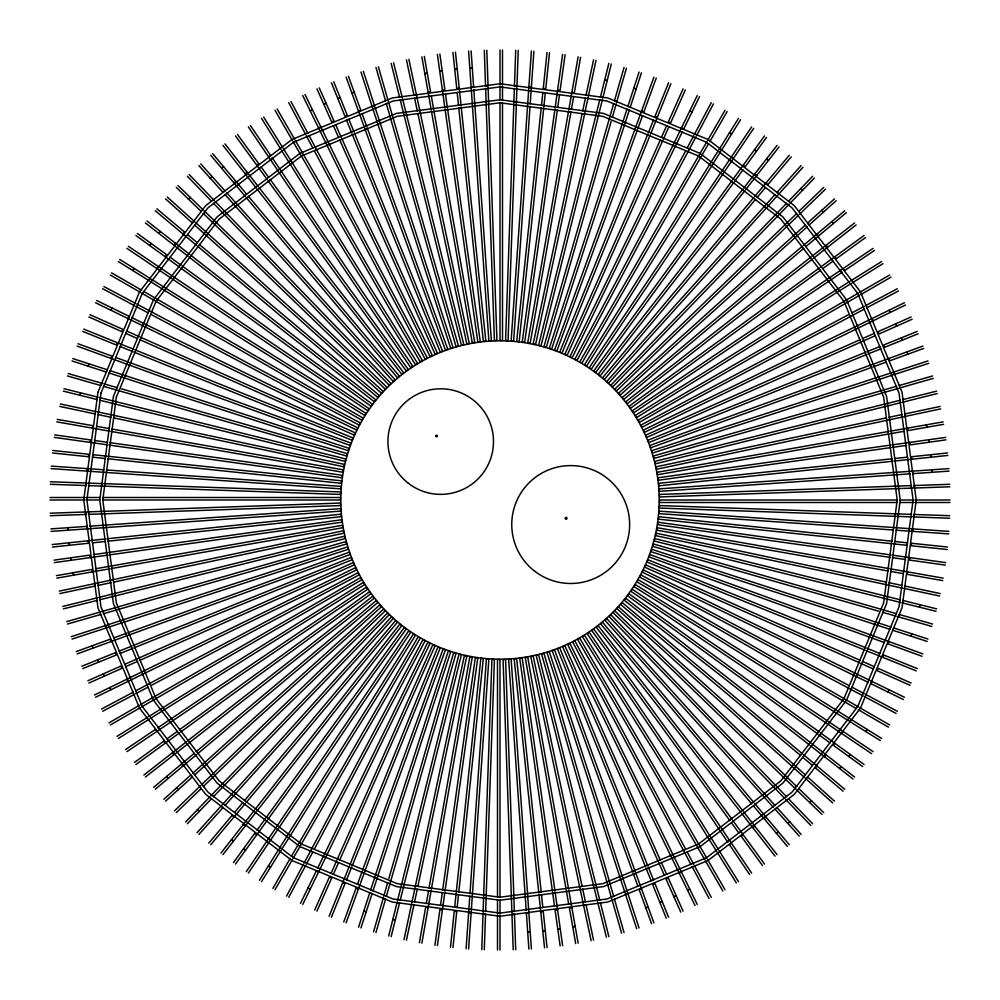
<?xml version="1.0" encoding="UTF-8"?>
<svg xmlns="http://www.w3.org/2000/svg" width="1000" height="1000" viewBox="0 0 1000 1000"><rect width="100%" height="100%" fill="white"/><g stroke="black" fill="none" stroke-linecap="round" stroke-linejoin="round"><path stroke-width="1.5" d="M481.788 949.638L483.05 913.512L485.562 913.6L484.3 949.725M483.1 912.163L491.925 659.425L494.425 659.513L485.65 910.9M514.35 89.1L505.575 340.487L508.075 340.575L516.9 87.837M515.7 50.275L514.438 86.4L516.95 86.487L518.212 50.362M87.15 471.125L87.325 468.638M466.112 948.725L469.787 896.188M469.988 893.388L486.375 659.038L488.862 659.212L468.612 948.9M531.388 51.1L511.138 340.788L513.625 340.962L530.013 106.613M530.212 103.812L533.888 51.275M912.675 531.362L912.85 528.875M450.475 947.275L454.25 911.325L456.737 911.587L452.962 947.537M454.675 907.288L456.125 893.5M456.275 892.1L480.825 658.462L483.312 658.725L458.762 892.362M457.163 907.55L458.462 895.15M541.237 107.638L516.688 341.275L519.175 341.538L543.725 107.9M541.538 104.85L542.837 92.45M547.038 52.462L543.263 88.413L545.75 88.675L549.525 52.725M543.875 106.5L545.325 92.713M99.775 500L113.413 396.413L153.4 299.887L217 217L299.887 153.4L396.413 113.413L500 99.775L603.587 113.413L700.113 153.4L783 217L846.6 299.887L886.587 396.413L900.225 500L886.587 603.587L846.6 700.113L783 783L700.113 846.6L603.587 886.587L500 900.225L396.413 886.587L299.887 846.6L217 783L153.4 700.113L113.413 603.587L99.775 500L86.15 500M90.175 442.4L90.525 439.925L54.725 434.888M434.888 945.275L439.925 909.475L442.4 909.825M440.487 905.462L442.225 893.112M442.612 890.337L475.312 657.7L477.788 658.05L445.087 890.688M437.375 945.625L444.9 892.075M554.913 109.312L522.212 341.95L524.688 342.3L557.388 109.663M555.1 107.925L562.625 54.375M557.775 106.888L559.513 94.537M565.112 54.725L560.075 90.525L557.6 90.175M909.825 557.6L909.475 560.075L945.275 565.112M92.438 428.137L92.863 425.675L57.275 419.387M419.387 942.725L425.675 907.138L428.137 907.562M426.375 903.138L428.537 890.863M429.025 888.1L469.825 656.75L472.287 657.175L431.488 888.538M421.863 943.162L431.25 889.912M568.513 111.463L527.712 342.825L530.175 343.25L570.975 111.9M568.75 110.087L578.138 56.837M571.462 109.138L573.625 96.862M580.612 57.275L574.325 92.863L571.862 92.438M907.562 571.862L907.138 574.325L942.725 580.612M403.988 939.65L411.512 904.287M411.788 902.962L464.363 655.6L466.812 656.112L417.975 885.9M406.438 940.163L413.95 904.812M414.513 902.163L417.388 888.65M582.025 114.1L533.188 343.888L535.638 344.4L588.212 97.037M582.612 111.35L585.487 97.837M586.05 95.188L593.562 59.837M588.488 95.712L596.013 60.35M79.862 395.25L80.475 392.825M388.7 936.025L397.113 902.288M397.45 900.95L458.963 654.262L461.388 654.862L400.213 900.25M391.138 936.637L399.55 902.9M599.788 99.75L538.612 345.138L541.038 345.737L602.55 99.05M600.45 97.1L608.862 63.362M602.888 97.713L611.3 63.975M919.525 607.175L920.138 604.75M373.562 931.875L383.525 897.138M383.888 895.837L387.688 882.588M388.85 878.55L453.6 652.738L456.012 653.425L386.3 896.525M375.962 932.562L385.55 899.15M613.7 103.475L543.987 346.575L546.4 347.262L611.15 121.45M614.45 100.85L624.038 67.438M612.312 117.413L616.112 104.162M616.475 102.863L626.438 68.125M88.2 366.2L88.963 363.812M358.562 927.2L369.738 892.825L372.113 893.6L360.938 927.975M370.562 890.25L448.3 651.025L450.675 651.787L372.95 891.025M627.05 108.975L549.325 348.212L551.7 348.975L629.438 109.75M639.062 72.025L627.888 106.4L630.262 107.175L641.438 72.8M911.038 636.188L911.8 633.8M111.1 358.45L111.962 356.1L78 343.738M343.738 922L356.1 888.037L358.45 888.9M357.488 884.225L362.238 871.188M362.713 869.875L443.062 649.125L445.412 649.975L346.087 922.862M653.913 77.138L554.587 350.025L556.938 350.875L637.288 130.125M637.762 128.812L642.513 115.775M656.263 78L643.9 111.962L641.55 111.1M888.9 641.55L888.037 643.9L922 656.263M117.225 342.65L116.275 344.963L82.762 331.425M329.1 916.3L349.363 866.162M349.888 864.862L437.887 647.05L440.213 647.987L352.212 865.8M331.425 917.237L344.963 883.725L342.65 882.775M346.488 879.95L351.688 867.1M647.788 134.2L559.788 352.013L562.112 352.95L650.113 135.137M648.312 132.9L653.512 120.05M668.575 82.762L655.037 116.275L657.35 117.225M650.638 133.837L670.9 83.7M882.775 657.35L883.725 655.037L917.237 668.575M314.688 910.075L329.387 877.062L331.675 878.075L316.962 911.1M331.037 873.35L336.675 860.675M337.25 859.4L432.8 644.788L435.087 645.8L339.538 860.413M333.325 874.362L338.387 862.975M660.462 139.588L564.913 354.2L567.2 355.213L662.75 140.6M661.612 137.025L666.675 125.638M683.037 88.9L668.325 121.925L670.612 122.938L685.312 89.925M663.325 139.325L668.962 126.65M110.825 310.188L111.925 307.938M128.025 318.575L129.125 316.325L96.638 300.487M300.487 903.363L316.325 870.875L318.575 871.975M317.512 868.438L427.788 642.35L430.037 643.45L302.738 904.463M697.262 95.538L569.963 356.55L572.212 357.65L682.487 131.562M699.513 96.638L683.675 129.125L681.425 128.025M871.975 681.425L870.875 683.675L903.363 699.513M888.075 692.062L889.175 689.812M286.525 896.15L303.5 864.237M304.137 863.037L422.863 639.75L425.075 640.925L314.788 848.35M288.738 897.325L305.712 865.413M306.337 864.212L312.812 852.062M685.212 151.65L574.925 359.075L577.137 360.25L695.863 136.962M687.188 147.938L693.662 135.787M694.287 134.588L711.263 102.675M696.5 135.762L713.475 103.85M272.838 888.462L290.212 858.35M291.588 855.987L418.025 636.975L420.2 638.225L293.075 858.413M275 889.712L292.387 859.6M706.925 141.588L579.8 361.775L581.975 363.025L708.413 144.012M707.613 140.4L725 110.288M709.788 141.65L727.163 111.538M132.8 270.55L134.125 268.425M259.413 880.3L278.562 849.638L280.688 850.962L261.537 881.625M279.288 848.5L413.3 634.025L415.425 635.35L281.413 849.825M718.587 150.175L584.575 364.65L586.7 365.975L720.713 151.5M738.462 118.375L719.312 149.037L721.438 150.363L740.588 119.7M865.875 731.575L867.2 729.45M156.9 268.575L158.3 266.5M246.287 871.663L408.675 630.913L410.75 632.312L279.387 827.075M248.363 873.062L278.6 828.238M720.612 172.925L589.25 367.688L591.325 369.087L753.713 128.338M721.4 171.762L751.637 126.938M841.7 733.5L843.1 731.425M149.7 245.487L151.163 243.463M165.188 256.737L166.663 254.713L137.413 233.475M233.475 862.588L254.713 833.337L256.737 834.812M257.1 830.062L265.25 818.838M266.075 817.7L404.162 627.65L406.188 629.125L268.1 819.175M235.5 864.062L267.275 820.312M731.9 180.825L593.812 370.875L595.837 372.35L733.925 182.3M732.725 179.688L764.5 135.938M734.75 181.163L742.9 169.938M766.525 137.413L745.288 166.663L743.263 165.188M834.812 743.263L833.337 745.288L862.588 766.525M848.838 756.538L850.3 754.513M158.787 233.425L160.338 231.45M173.875 245.2L175.425 243.238M220.975 853.062L254.275 810.45M255.138 809.35L399.762 624.225L401.737 625.775L257.1 810.888M222.95 854.6L256.238 812M742.9 189.112L598.263 374.225L600.237 375.775L744.862 190.65M743.763 188L777.05 145.4M745.725 189.55L779.025 146.938M824.575 756.762L826.125 754.8M839.663 768.55L841.213 766.575M182.975 233.975L184.575 232.062L156.888 208.825M208.825 843.112L232.062 815.425L233.975 817.025M234.675 812.312L242.688 802.763M244.488 800.612L395.487 620.65L397.413 622.263L246.4 802.225M210.75 844.725L245.5 803.3M753.6 197.775L602.587 377.738L604.513 379.35L755.512 199.387M754.5 196.7L789.25 155.275M757.312 197.237L765.325 187.688M791.175 156.888L767.938 184.575L766.025 182.975M817.025 766.025L815.425 767.938L843.112 791.175M197.025 832.738L221.213 805.875L223.075 807.55L198.888 834.412M222.125 804.875L391.337 616.938L393.2 618.612L224.887 805.537M775.113 194.462L606.8 381.388L608.663 383.062L777.875 195.125M801.112 165.588L776.925 192.45L778.787 194.125L802.975 167.262M188.525 199.213L190.263 197.413M185.6 821.963L209.75 796.95M210.712 795.962L387.325 613.075L389.125 614.812L213.45 796.725M187.4 823.7L211.562 798.688M786.55 203.275L610.875 385.188L612.675 386.925L789.287 204.037M788.438 201.312L812.6 176.3M790.25 203.05L814.4 178.038M809.737 802.588L811.475 800.788M174.562 810.8L200.562 785.688M201.537 784.75L383.45 609.075L385.188 610.875L203.275 786.55M176.3 812.6L201.312 788.438M796.725 213.45L614.812 389.125L616.55 390.925L798.462 215.25M798.688 211.562L823.7 187.4M799.438 214.312L825.438 189.2M210.263 178.225L212.125 176.55M163.912 799.25L190.775 775.062L192.45 776.925L165.588 801.112M192.787 773.25L379.712 604.938L381.388 606.8L194.462 775.113M805.537 224.887L618.612 393.2L620.288 395.062L807.212 226.75M834.412 198.888L807.55 223.075L809.225 224.938L836.087 200.75M787.875 823.45L789.737 821.775M221.675 168.3L223.588 166.7M233.975 182.975L235.9 181.363M153.675 787.337L194.025 753.475M196.163 751.675L376.125 600.675L377.738 602.587L197.775 753.6M155.275 789.25L196.7 754.5M802.225 246.4L622.263 397.413L623.875 399.325L803.838 248.325M803.3 245.5L844.725 210.75M805.975 246.525L846.325 212.662M764.1 818.637L766.025 817.025M776.413 833.3L778.325 831.7M245.2 173.875L247.175 172.338M143.85 775.075L186.462 741.787M187.562 740.925L372.688 596.287L374.225 598.263L189.112 742.9M145.4 777.05L188 743.763M810.888 257.1L625.775 401.737L627.312 403.713L812.438 259.075M812 256.238L854.6 222.95M813.538 258.212L856.15 224.925M752.825 827.663L754.8 826.125M256.737 165.188L258.762 163.713L237.525 134.475M134.475 762.475L163.713 741.237L165.188 743.263M167 738.85L177.087 731.513M179.35 729.875L369.4 591.788L370.875 593.812L180.825 731.9M135.938 764.5L179.688 732.725M819.175 268.1L629.125 406.188L630.6 408.212L820.65 270.125M820.312 267.275L864.062 235.5M822.913 268.488L833 261.15M865.525 237.525L836.287 258.762L834.812 256.737M743.263 834.812L741.237 836.287L762.475 865.525M268.575 156.9L270.65 155.5L250.438 125.538M125.538 749.562L155.5 729.35L156.9 731.425M157.738 727.837L366.287 587.175L367.688 589.25L172.925 720.612M126.938 751.637L171.762 721.4M827.075 279.387L632.312 410.75L633.713 412.825L842.262 272.162M828.238 278.6L873.062 248.363M874.463 250.438L844.5 270.65L843.1 268.575M731.425 843.1L729.35 844.5L749.562 874.463M117.05 736.338L147.7 717.188M148.85 716.475L363.325 582.45L364.65 584.575L150.175 718.587M118.375 738.462L149.037 719.312M849.825 281.413L635.35 415.425L636.675 417.55L851.15 283.525M850.962 280.688L881.625 261.537M852.3 282.812L882.95 263.663M109.038 722.837L139.15 705.45M140.338 704.762L360.525 577.638L361.775 579.8L141.588 706.925M110.288 725L140.4 707.613M858.413 293.075L638.225 420.2L639.475 422.362L859.663 295.238M859.6 292.387L889.712 275M860.85 294.55L890.962 277.162M101.5 709.05L133.412 692.087M135.8 690.812L357.9 572.725L359.075 574.925L151.65 685.212M102.675 711.263L134.588 694.287M135.787 693.662L147.938 687.188M848.35 314.788L640.925 425.075L642.1 427.275L864.2 309.188M852.062 312.812L864.212 306.337M865.413 305.712L897.325 288.738M866.587 307.913L898.5 290.95M310.188 110.825L312.438 109.725M318.575 128.025L320.825 126.938M94.45 695.013L355.45 567.712L356.55 569.963L95.538 697.262M904.463 302.738L643.45 430.037L644.55 432.287L905.55 304.988M679.175 873.062L681.425 871.975M687.562 890.275L689.812 889.175M323.888 104.438L326.175 103.413M87.888 680.75L120.913 666.038L121.925 668.325L88.9 683.037M124.612 664.388L137.287 658.75M138.562 658.175L353.175 562.625L354.2 564.913L139.588 660.462M125.638 666.675L137.025 661.612M860.413 339.538L645.8 435.087L646.825 437.375L861.438 341.825M862.975 338.387L874.362 333.325M911.1 316.962L878.075 331.675L879.087 333.963L912.113 319.25M862.712 341.25L875.387 335.613M673.825 896.587L676.112 895.562M337.8 98.537L340.112 97.587M81.825 666.25L115.337 652.712L116.275 655.037L82.762 668.575M119.113 651.188L131.962 646M133.262 645.475L351.075 557.463L352.013 559.788L134.2 647.788M120.05 653.512L132.9 648.312M865.8 352.212L647.987 440.213L648.925 442.537L866.737 354.525M867.1 351.688L879.95 346.488M917.237 331.425L883.725 344.963L884.663 347.287L918.175 333.75M868.037 354L880.888 348.812M659.887 902.412L662.2 901.462M351.9 93.112L354.263 92.263M358.45 111.1L360.8 110.25L348.438 76.287M76.287 651.562L110.25 639.2L111.1 641.55M114.062 637.8L127.1 633.062M128.412 632.587L349.162 552.238L350.025 554.587L77.138 653.913M922.862 346.087L649.975 445.412L650.837 447.762L871.587 367.413M872.9 366.938L885.938 362.2M923.713 348.438L889.75 360.8L888.9 358.45M641.55 888.9L639.2 889.75L651.562 923.713M645.738 907.738L648.1 906.888M372.113 106.4L374.487 105.625L363.325 71.25M71.25 636.675L105.625 625.513L106.4 627.888M106.912 625.087L347.438 546.938L348.212 549.325L72.025 639.062M927.975 360.938L651.787 450.675L652.562 453.062L893.088 374.913M928.75 363.325L894.375 374.487L893.6 372.113M627.888 893.6L625.513 894.375L636.675 928.75M66.737 621.625L100.162 612.05M101.487 611.663L345.887 541.587L346.575 543.987L103.475 613.7M67.438 624.038L100.85 614.45M896.525 386.3L653.425 456.012L654.112 458.413L898.512 388.338M899.15 385.55L932.562 375.962M899.837 387.95L933.263 378.375M62.763 606.438L97.837 597.688M99.15 597.362L344.525 536.188L345.138 538.612L99.75 599.788M63.362 608.862L97.1 600.45M900.25 400.213L654.862 461.388L655.475 463.812L900.85 402.638M902.9 399.55L936.637 391.138M902.163 402.312L937.237 393.562M416.4 94.675L413.95 95.188L406.438 59.837M59.312 591.112L343.363 530.737L343.888 533.188L114.1 582.025M59.837 593.562L95.188 586.05L94.675 583.6M97.837 585.487L111.35 582.612M885.9 417.975L656.112 466.812L656.637 469.263L940.688 408.888M888.65 417.388L902.163 414.513M940.163 406.438L904.812 413.95L905.325 416.4M583.6 905.325L586.05 904.812L593.562 940.163M424.812 73.575L427.275 73.15M428.137 92.438L430.6 92L424.325 56.4M56.4 575.675L92 569.4L92.438 571.862M96 568.7L109.65 566.287M111.037 566.038L342.388 525.25L342.825 527.712L111.463 568.513M56.837 578.138L110.087 568.75M888.538 431.488L657.175 472.287L657.613 474.75L888.962 433.963M889.912 431.25L943.162 421.863M890.35 433.713L904 431.3M943.6 424.325L908 430.6L907.562 428.137M571.862 907.562L569.4 908L575.675 943.6M572.725 926.85L575.188 926.425M439.738 71.213L442.212 70.862M442.4 90.175L444.888 89.825L439.85 54.025M54.025 560.15L89.825 555.112L90.175 557.6M93.85 554.55L107.575 552.625M108.963 552.425L341.6 519.738L341.95 522.212L109.312 554.913M54.375 562.625L107.925 555.1M890.688 445.087L658.05 477.788L658.4 480.262L891.038 447.575M892.075 444.9L945.625 437.375M892.425 447.375L906.15 445.45M945.975 439.85L910.175 444.888L909.825 442.4M557.6 909.825L555.112 910.175L560.15 945.975M557.788 929.137L560.262 928.787M454.738 69.375L457.225 69.112M459.225 88.15L456.737 88.413L452.962 52.462M52.2 544.55L105.975 538.9M107.375 538.75L341.012 514.188L341.275 516.688L107.638 541.237M52.462 547.038L88.413 543.263L88.15 540.775M92.45 542.837L104.85 541.538M892.362 458.762L658.725 483.312L658.988 485.812L892.625 461.25M895.15 458.462L907.55 457.163M947.537 452.962L911.587 456.737L911.85 459.225M894.025 461.1L947.8 455.45M540.775 911.85L543.263 911.587L547.038 947.537M542.775 930.888L545.262 930.625M469.8 68.062L472.287 67.888M471.125 87.15L473.625 86.975L471.112 50.925M50.925 528.888L86.975 526.375L87.15 528.875M89.675 526.188L340.613 508.638L340.788 511.138L51.1 531.388M948.9 468.612L659.212 488.862L659.388 491.362L910.325 473.812M949.075 471.112L913.025 473.625L912.85 471.125M528.875 912.85L526.375 913.025L528.888 949.075M527.712 932.113L530.2 931.938M488.062 86.312L485.562 86.4L484.3 50.275M50.188 513.2L84.938 511.987M87.662 511.9L340.4 503.062L340.487 505.575L89.1 514.35M50.275 515.7L86.4 514.438L86.312 511.938M910.9 485.65L659.513 494.425L659.6 496.938L912.337 488.1M949.725 484.3L913.6 485.562L913.688 488.062M915.062 488.013L949.812 486.8M511.938 913.688L514.438 913.6L515.7 949.725M50 497.5L84.775 497.5M86.15 497.5L99.875 497.5M102.675 497.5L340.4 497.5L340.4 500L102.675 500M50 500L84.775 500M897.325 500L659.6 500L659.6 502.5L897.325 502.5M900.125 500L913.85 500M915.225 500L950 500M900.125 502.5L913.85 502.5M915.225 502.5L950 502.5M50.362 481.788L86.487 483.05L86.4 485.562L50.275 484.3M87.837 483.1L340.575 491.925L340.487 494.425L89.1 485.65M910.9 514.35L659.513 505.575L659.425 508.075L912.163 516.9M949.725 515.7L913.6 514.438L913.512 516.95L949.638 518.212M528.875 87.15L531.362 87.325M51.275 466.112L103.812 469.787M106.613 469.988L340.962 486.375L340.788 488.862L51.1 468.612M948.9 531.388L659.212 511.138L659.038 513.625L893.388 530.013M896.188 530.212L948.725 533.888M468.638 912.675L471.125 912.85M52.725 450.475L88.675 454.25L88.413 456.737L52.462 452.962M92.713 454.675L106.5 456.125M107.9 456.275L341.538 480.825L341.275 483.312L107.638 458.762M92.45 457.163L104.85 458.462M892.362 541.237L658.725 516.688L658.462 519.175L892.1 543.725M895.15 541.538L907.55 542.837M947.537 547.038L911.587 543.263L911.325 545.75L947.275 549.525M893.5 543.875L907.288 545.325M94.537 440.487L106.888 442.225M109.663 442.612L342.3 475.312L341.95 477.788L109.312 445.087M54.375 437.375L107.925 444.9M890.688 554.913L658.05 522.212L657.7 524.688L890.337 557.388M892.075 555.1L945.625 562.625M893.112 557.775L905.462 559.513M96.862 426.375L109.138 428.537M111.9 429.025L343.25 469.825L342.825 472.287L111.463 431.488M56.837 421.863L110.087 431.25M888.538 568.513L657.175 527.712L656.75 530.175L888.1 570.975M889.912 568.75L943.162 578.138M890.863 571.462L903.138 573.625M60.35 403.988L95.712 411.512M97.037 411.788L344.4 464.363L343.888 466.812L114.1 417.975M59.837 406.438L95.188 413.95M97.837 414.513L111.35 417.388M885.9 582.025L656.112 533.188L655.6 535.638L902.962 588.212M888.65 582.612L902.163 585.487M904.812 586.05L940.163 593.562M904.287 588.488L939.65 596.013M604.75 79.862L607.175 80.475M63.975 388.7L97.713 397.113M99.05 397.45L345.737 458.963L345.138 461.388L99.75 400.213M63.362 391.138L97.1 399.55M900.25 599.788L654.862 538.612L654.262 541.038L900.95 602.55M902.9 600.45L936.637 608.862M902.288 602.888L936.025 611.3M392.825 919.525L395.25 920.138M68.125 373.562L102.863 383.525M104.162 383.888L117.413 387.688M121.45 388.85L347.262 453.6L346.575 456.012L103.475 386.3M67.438 375.962L100.85 385.55M896.525 613.7L653.425 543.987L652.738 546.4L878.55 611.15M899.15 614.45L932.562 624.038M882.588 612.312L895.837 616.112M897.138 616.475L931.875 626.438M633.8 88.2L636.188 88.963M72.8 358.562L107.175 369.738L106.4 372.113L72.025 360.938M109.75 370.562L348.975 448.3L348.212 450.675L108.975 372.95M891.025 627.05L651.787 549.325L651.025 551.7L890.25 629.438M927.975 639.062L893.6 627.888L892.825 630.262L927.2 641.438M363.812 911.038L366.2 911.8M115.775 357.488L128.812 362.238M130.125 362.713L350.875 443.062L350.025 445.412L77.138 346.087M922.862 653.913L649.975 554.587L649.125 556.938L869.875 637.288M871.188 637.762L884.225 642.513M83.7 329.1L133.837 349.363M135.137 349.888L352.95 437.887L352.013 440.213L134.2 352.212M120.05 346.488L132.9 351.688M865.8 647.788L647.987 559.788L647.05 562.112L864.862 650.113M867.1 648.312L879.95 653.512M866.162 650.638L916.3 670.9M89.925 314.688L122.938 329.387L121.925 331.675L88.9 316.962M126.65 331.037L139.325 336.675M140.6 337.25L355.213 432.8L354.2 435.087L139.588 339.538M125.638 333.325L137.025 338.387M860.413 660.462L645.8 564.913L644.788 567.2L859.4 662.75M862.975 661.612L874.362 666.675M911.1 683.037L878.075 668.325L877.062 670.612L910.075 685.312M860.675 663.325L873.35 668.962M689.812 110.825L692.062 111.925M131.562 317.512L357.65 427.788L356.55 430.037L95.538 302.738M904.463 697.262L643.45 569.963L642.35 572.212L868.438 682.487M307.938 888.075L310.188 889.175M103.85 286.525L135.762 303.5M136.962 304.137L360.25 422.863L359.075 425.075L151.65 314.788M102.675 288.738L134.588 305.712M135.787 306.337L147.938 312.812M848.35 685.212L640.925 574.925L639.75 577.137L863.037 695.863M852.062 687.188L864.212 693.662M865.413 694.287L897.325 711.263M864.237 696.5L896.15 713.475M111.538 272.838L141.65 290.212M144.012 291.588L363.025 418.025L361.775 420.2L141.588 293.075M110.288 275L140.4 292.387M858.413 706.925L638.225 579.8L636.975 581.975L855.987 708.413M859.6 707.613L889.712 725M858.35 709.788L888.462 727.163M729.45 132.8L731.575 134.125M119.7 259.413L150.363 278.562L149.037 280.688L118.375 261.537M151.5 279.288L365.975 413.3L364.65 415.425L150.175 281.413M849.825 718.587L635.35 584.575L634.025 586.7L848.5 720.713M881.625 738.462L850.962 719.312L849.638 721.438L880.3 740.588M268.425 865.875L270.55 867.2M731.425 156.9L733.5 158.3M128.338 246.287L369.087 408.675L367.688 410.75L172.925 279.387M126.938 248.363L171.762 278.6M827.075 720.612L632.312 589.25L630.913 591.325L871.663 753.713M828.238 721.4L873.062 751.637M266.5 841.7L268.575 843.1M754.513 149.7L756.538 151.163M169.938 257.1L181.163 265.25M182.3 266.075L372.35 404.162L370.875 406.188L180.825 268.1M135.938 235.5L179.688 267.275M819.175 731.9L629.125 593.812L627.65 595.837L817.7 733.925M820.312 732.725L864.062 764.5M818.838 734.75L830.062 742.9M243.463 848.838L245.487 850.3M766.575 158.787L768.55 160.338M754.8 173.875L756.762 175.425M146.938 220.975L189.55 254.275M190.65 255.138L375.775 399.762L374.225 401.737L189.112 257.1M145.4 222.95L188 256.238M810.888 742.9L625.775 598.263L624.225 600.237L809.35 744.862M812 743.763L854.6 777.05M810.45 745.725L853.062 779.025M243.238 824.575L245.2 826.125M231.45 839.663L233.425 841.213M187.688 234.675L197.237 242.688M199.387 244.488L379.35 395.487L377.738 397.413L197.775 246.4M155.275 210.75L196.7 245.5M802.225 753.6L622.263 602.587L620.65 604.513L800.612 755.512M803.3 754.5L844.725 789.25M802.763 757.312L812.312 765.325M167.262 197.025L194.125 221.213L192.45 223.075L165.588 198.888M195.125 222.125L383.062 391.337L381.388 393.2L194.462 224.887M805.537 775.113L618.612 606.8L616.938 608.663L804.875 777.875M834.412 801.112L807.55 776.925L805.875 778.787L832.738 802.975M800.788 188.525L802.588 190.263M178.038 185.6L203.05 209.75M204.037 210.712L386.925 387.325L385.188 389.125L203.275 213.45M176.3 187.4L201.312 211.562M796.725 786.55L614.812 610.875L613.075 612.675L795.962 789.287M798.688 788.438L823.7 812.6M796.95 790.25L821.963 814.4M197.413 809.737L199.213 811.475M189.2 174.562L214.312 200.562M215.25 201.537L390.925 383.45L389.125 385.188L213.45 203.275M187.4 176.3L211.562 201.312M786.55 796.725L610.875 614.812L609.075 616.55L784.75 798.462M788.438 798.688L812.6 823.7M785.688 799.438L810.8 825.438M821.775 210.263L823.45 212.125M200.75 163.912L224.938 190.775L223.075 192.45L198.888 165.588M226.75 192.787L395.062 379.712L393.2 381.388L224.887 194.462M775.113 805.537L606.8 618.612L604.938 620.288L773.25 807.212M801.112 834.412L776.925 807.55L775.062 809.225L799.25 836.087M176.55 787.875L178.225 789.737M831.7 221.675L833.3 223.588M817.025 233.975L818.637 235.9M212.662 153.675L246.525 194.025M248.325 196.163L399.325 376.125L397.413 377.738L246.4 197.775M210.75 155.275L245.5 196.7M753.6 802.225L602.587 622.263L600.675 623.875L751.675 803.838M754.5 803.3L789.25 844.725M753.475 805.975L787.337 846.325M181.363 764.1L182.975 766.025M166.7 776.413L168.3 778.325M826.125 245.2L827.663 247.175M224.925 143.85L258.212 186.462M259.075 187.562L403.713 372.688L401.737 374.225L257.1 189.112M222.95 145.4L256.238 188M742.9 810.888L598.263 625.775L596.287 627.312L740.925 812.438M743.763 812L777.05 854.6M741.787 813.538L775.075 856.15M172.338 752.825L173.875 754.8M261.15 167L268.488 177.087M270.125 179.35L408.212 369.4L406.188 370.875L268.1 180.825M235.5 135.938L267.275 179.688M731.9 819.175L593.812 629.125L591.788 630.6L729.875 820.65M732.725 820.312L764.5 864.062M731.513 822.913L738.85 833M272.162 157.738L412.825 366.287L410.75 367.688L279.387 172.925M248.363 126.938L278.6 171.762M720.612 827.075L589.25 632.312L587.175 633.713L727.837 842.262M721.4 828.238L751.637 873.062M263.663 117.05L282.812 147.7M283.525 148.85L417.55 363.325L415.425 364.65L281.413 150.175M261.537 118.375L280.688 149.037M718.587 849.825L584.575 635.35L582.45 636.675L716.475 851.15M719.312 850.962L738.462 881.625M717.188 852.3L736.338 882.95M277.162 109.038L294.55 139.15M295.238 140.338L422.362 360.525L420.2 361.775L293.075 141.588M275 110.288L292.387 140.4M706.925 858.413L579.8 638.225L577.638 639.475L704.762 859.663M707.613 859.6L725 889.712M705.45 860.85L722.837 890.962M290.95 101.5L307.913 133.412M309.188 135.8L427.275 357.9L425.075 359.075L314.788 151.65M288.738 102.675L305.712 134.588M306.337 135.787L312.812 147.938M685.212 848.35L574.925 640.925L572.725 642.1L690.812 864.2M687.188 852.062L693.662 864.212M694.287 865.413L711.263 897.325M692.087 866.587L709.05 898.5M889.175 310.188L890.275 312.438M871.975 318.575L873.062 320.825M304.988 94.45L432.287 355.45L430.037 356.55L302.738 95.538M697.262 904.463L569.963 643.45L567.712 644.55L695.013 905.55M126.938 679.175L128.025 681.425M109.725 687.562L110.825 689.812M895.562 323.888L896.587 326.175M319.25 87.888L333.963 120.913L331.675 121.925L316.962 88.9M335.613 124.612L341.25 137.287M341.825 138.562L437.375 353.175L435.087 354.2L339.538 139.588M333.325 125.638L338.387 137.025M660.462 860.413L564.913 645.8L562.625 646.825L658.175 861.438M661.612 862.975L666.675 874.362M683.037 911.1L668.325 878.075L666.038 879.087L680.75 912.113M658.75 862.712L664.388 875.387M103.413 673.825L104.438 676.112M901.462 337.8L902.412 340.112M333.75 81.825L347.287 115.337L344.963 116.275L331.425 82.762M348.812 119.113L354 131.962M354.525 133.262L442.537 351.075L440.213 352.013L352.212 134.2M346.488 120.05L351.688 132.9M647.788 865.8L559.788 647.987L557.463 648.925L645.475 866.737M648.312 867.1L653.512 879.95M668.575 917.237L655.037 883.725L652.712 884.663L666.25 918.175M646 868.037L651.188 880.888M97.587 659.887L98.537 662.2M906.888 351.9L907.738 354.263M362.2 114.062L366.938 127.1M367.413 128.412L447.762 349.162L445.412 350.025L346.087 77.138M653.913 922.862L554.587 649.975L552.238 650.837L632.587 871.587M633.062 872.9L637.8 885.938M92.263 645.738L93.112 648.1M374.913 106.912L453.062 347.438L450.675 348.212L360.938 72.025M639.062 927.975L549.325 651.787L546.938 652.562L625.087 893.088M378.375 66.737L387.95 100.162M388.338 101.487L458.413 345.887L456.012 346.575L386.3 103.475M375.962 67.438L385.55 100.85M613.7 896.525L543.987 653.425L541.587 654.112L611.663 898.512M614.45 899.15L624.038 932.562M612.05 899.837L621.625 933.263M393.562 62.763L402.312 97.837M402.638 99.15L463.812 344.525L461.388 345.138L400.213 99.75M391.138 63.362L399.55 97.1M599.788 900.25L538.612 654.862L536.188 655.475L597.362 900.85M600.45 902.9L608.862 936.637M597.688 902.163L606.438 937.237M408.888 59.312L469.263 343.363L466.812 343.888L417.975 114.1M414.513 97.837L417.388 111.35M582.025 885.9L533.188 656.112L530.737 656.637L591.112 940.688M582.612 888.65L585.487 902.163M926.425 424.812L926.85 427.275M431.3 96L433.713 109.65M433.963 111.037L474.75 342.388L472.287 342.825L431.488 111.463M421.863 56.837L431.25 110.087M568.513 888.538L527.712 657.175L525.25 657.613L566.038 888.962M568.75 889.912L578.138 943.162M566.287 890.35L568.7 904M73.15 572.725L73.575 575.188M928.787 439.738L929.137 442.212M445.45 93.85L447.375 107.575M447.575 108.963L480.262 341.6L477.788 341.95L445.087 109.312M437.375 54.375L444.9 107.925M554.913 890.688L522.212 658.05L519.738 658.4L552.425 891.038M555.1 892.075L562.625 945.625M552.625 892.425L554.55 906.15M70.862 557.788L71.213 560.262M930.625 454.738L930.888 457.225M455.45 52.2L461.1 105.975M461.25 107.375L485.812 341.012L483.312 341.275L458.762 107.638M457.163 92.45L458.462 104.85M541.237 892.362L516.688 658.725L514.188 658.988L538.75 892.625M541.538 895.15L542.837 907.55M538.9 894.025L544.55 947.8M69.112 542.775L69.375 545.262M931.938 469.8L932.113 472.287M473.812 89.675L491.362 340.613L488.862 340.788L468.612 51.1M531.388 948.9L511.138 659.212L508.638 659.388L526.188 910.325M67.888 527.712L68.062 530.2M486.8 50.188L488.013 84.938M488.1 87.662L496.938 340.4L494.425 340.487L485.65 89.1M514.35 910.9L505.575 659.513L503.062 659.6L511.9 912.337M511.987 915.062L513.2 949.812M502.5 50L502.5 84.775M502.5 86.15L502.5 99.875M502.5 102.675L502.5 340.4L500 340.4L500 102.675M500 50L500 84.775M500 86.15L500 99.875M500 897.325L500 659.6L497.5 659.6L497.5 897.325M500 900.125L500 913.85M500 915.225L500 950M497.5 900.125L497.5 913.85M497.5 915.225L497.5 950M435.8 435.9C437.4 439.325 438.25 433.025 435.8 435.9M565.212 518.2C567 522.013 567.95 514.987 565.212 518.2M97.95 392.275L83.763 500L97.95 607.725L139.525 708.112L205.675 794.325L291.887 860.475L392.275 902.05L500 916.237L607.725 902.05L708.112 860.475L794.325 794.325L860.475 708.112L902.05 607.725L916.237 500L902.05 392.275L860.475 291.887L794.325 205.675L708.112 139.525L607.725 97.95L500 83.763L392.275 97.95L291.887 139.525L205.675 205.675L139.525 291.887L97.95 392.275M100.988 393.088L86.912 500L100.988 606.912L142.262 706.538L207.913 792.087L293.463 857.738L393.088 899.013L500 913.088L606.912 899.013L706.538 857.738L792.087 792.087L857.738 706.538L899.013 606.912L913.088 500L899.013 393.088L857.738 293.463L792.087 207.913L706.538 142.262L606.912 100.988L500 86.912L393.088 100.988L293.463 142.262L207.913 207.913L142.262 293.463L100.988 393.088M116.337 397.2L102.8 500L116.337 602.8L156.025 698.6L219.137 780.863L301.4 843.975L397.2 883.662L500 897.2L602.8 883.662L698.6 843.975L780.863 780.863L843.975 698.6L883.662 602.8L897.2 500L883.662 397.2L843.975 301.4L780.863 219.137L698.6 156.025L602.8 116.337L500 102.8L397.2 116.337L301.4 156.025L219.137 219.137L156.025 301.4L116.337 397.2M420.412 637.85A159.175 159.175 0 0 0 659.175 500A159.175 159.175 0 0 0 420.412 362.15A159.175 159.175 0 0 0 420.412 637.85M534.65 571.175A58.95 58.95 0 0 0 629.113 532.438A58.95 58.95 0 0 0 548.325 470A58.95 58.95 0 0 0 534.65 571.175M408.438 483.338A52.775 52.775 0 0 0 493.013 448.65A52.775 52.775 0 0 0 420.675 392.75A52.775 52.775 0 0 0 408.438 483.338"/></g></svg>
